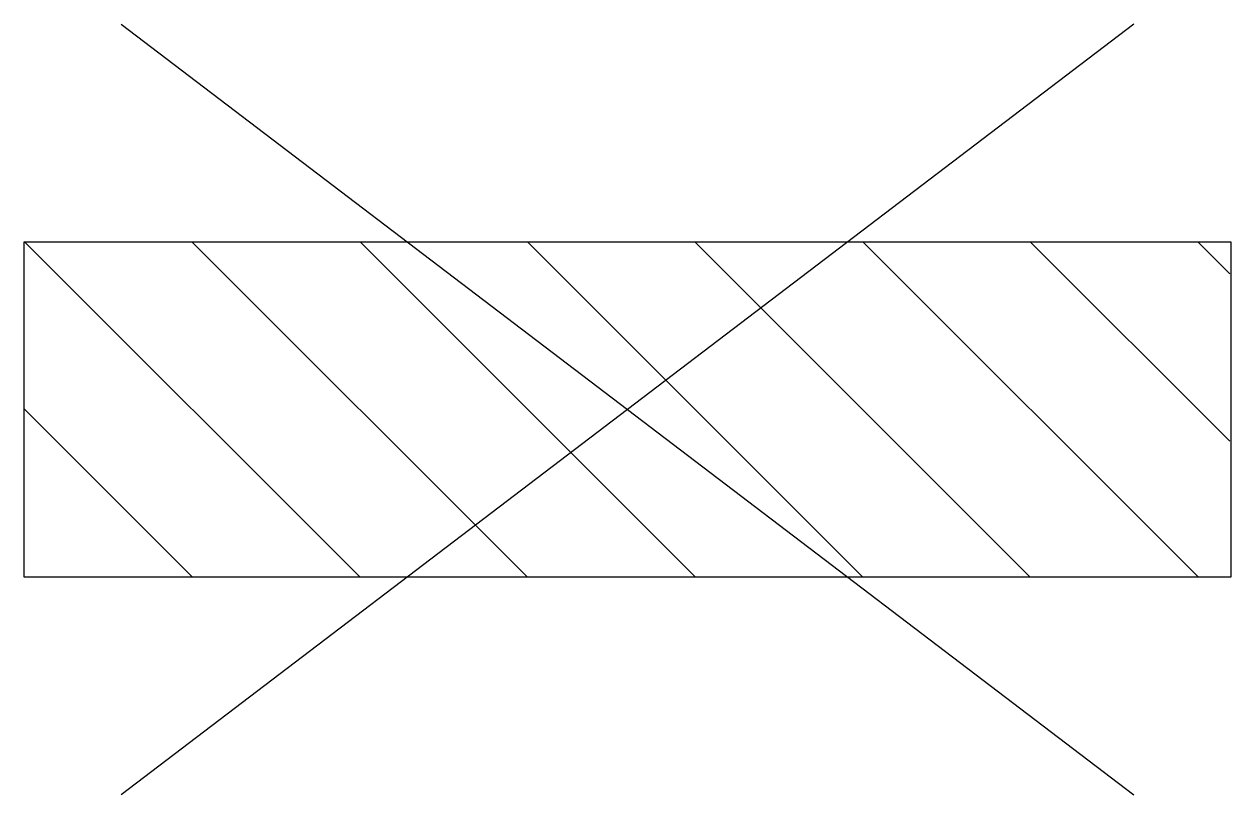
# Model space of a CAD drawing. Extents: x -4.51 to 4.51, y -2.88 to 2.88.
import ezdxf

# ---------------------------------------------------------------- set-up
doc = ezdxf.new("R2010")
doc.units = 0

msp = doc.modelspace()

# ---------------------------------------------------------------- linework, layer by layer
for p, q in [((-3.7802, 2.8776), (3.7802, -2.8776)), ((3.7802, 2.8776), (-3.7802, -2.8776)), ((-4.5022, 1.2528), (-2.0022, -1.2472)), ((-3.2522, 1.2528), (-0.7522, -1.2472)), ((-1.9972, 1.2528), (0.5028, -1.2472)), ((-0.7472, 1.2528), (1.7528, -1.2472)), ((0.5028, 1.2528), (3.0028, -1.2472)), ((1.7578, 1.2528), (4.2578, -1.2472)), ((3.0078, 1.2528), (4.4978, -0.2372)), ((4.2578, 1.2528), (4.4978, 1.0128)), ((-4.5022, 0.0028), (-3.2522, -1.2472))]:
    msp.add_line(p, q)
at = {"flags": 128}
msp.add_lwpolyline([(4.5052, -1.2525), (-4.5052, -1.2525), (-4.5052, 1.2525), (4.5052, 1.2525), (4.5052, -1.2525)], close=True, dxfattribs=at)

doc.saveas('drawing.dxf')
